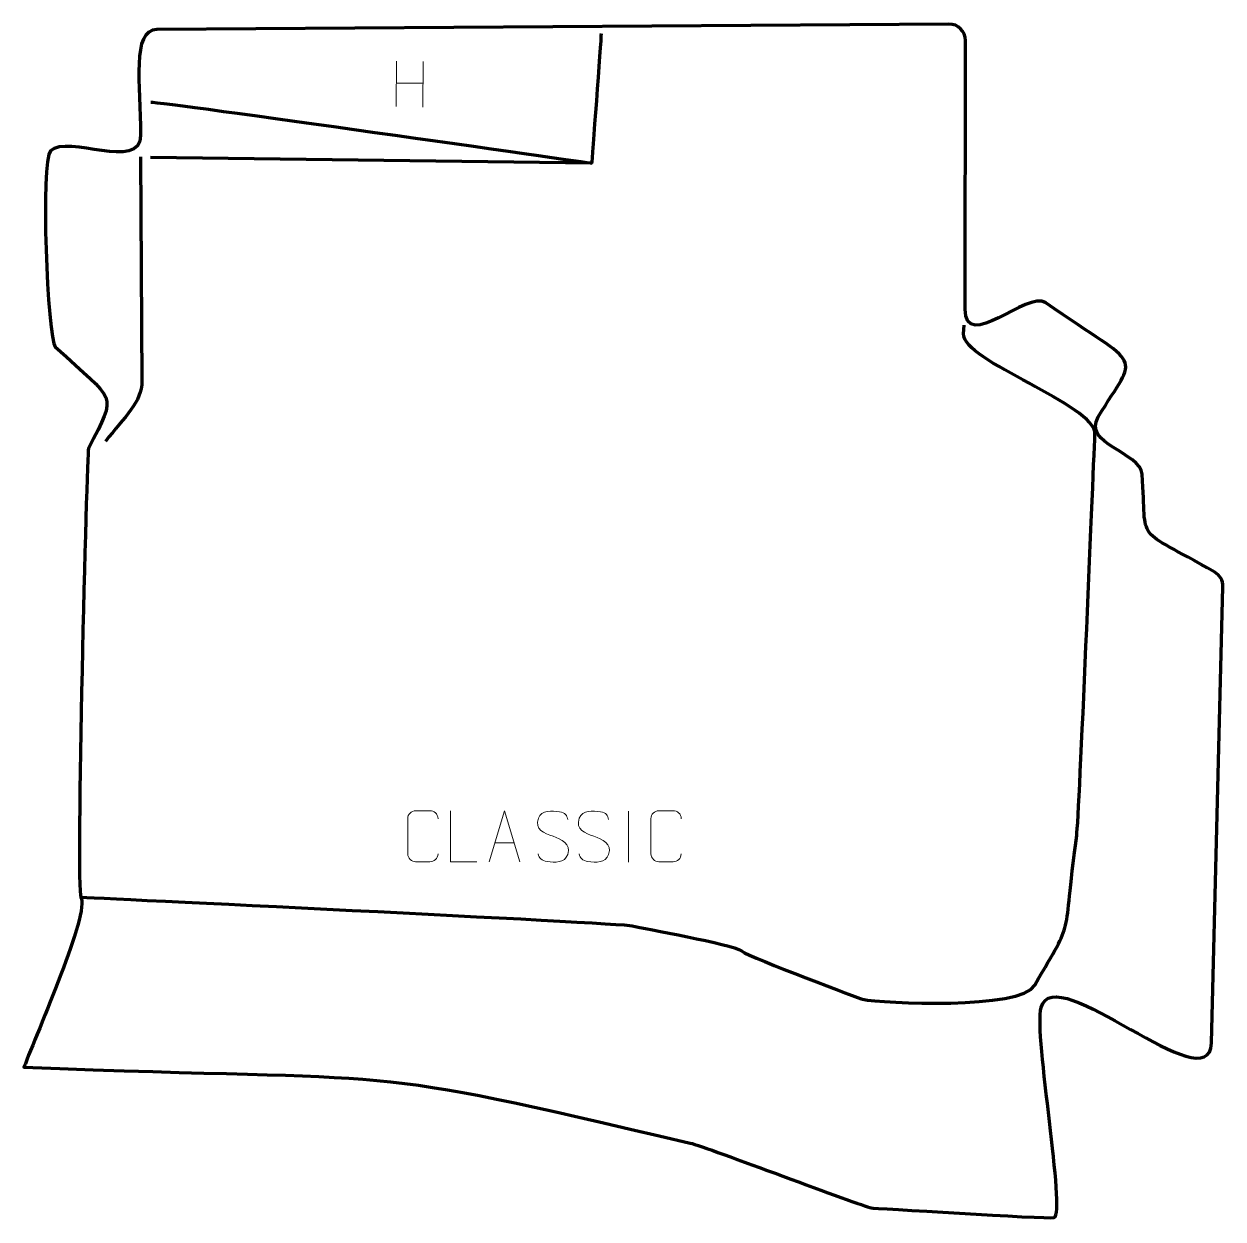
# Model space of a CAD drawing. Header units: millimetres. Extents: x 1241 to 1827, y 48 to 632.
import ezdxf

# ---------------------------------------------------------------- set-up
doc = ezdxf.new("R2010")
doc.units = ezdxf.units.MM
doc.header["$MEASUREMENT"] = 0
doc.layers.add('layer 1', color=7, linetype='Continuous')
doc.layers.add('layer 2', color=7, linetype='Continuous')

msp = doc.modelspace()

# ---------------------------------------------------------------- linework, layer by layer
at = {"layer": 'layer 1', "color": 242, "lineweight": 158}
msp.add_open_spline([(1305.4937, 629.6631), (1305.4937, 629.6631), (1693.0862, 632.4045), (1693.0862, 632.4045), (1693.0862, 632.4045), (1697.5571, 632.4361), (1701.1492, 628.8644), (1701.1428, 624.3933), (1701.1428, 624.3933), (1701.1428, 624.3933), (1700.9548, 492.9317), (1700.9548, 492.9317), (1700.9548, 492.9317), (1700.9235, 471.1814), (1731.4938, 502.2636), (1740.4141, 496.0555), (1740.4141, 496.0555), (1788.7615, 462.4084), (1785.9463, 472.7759), (1766.1305, 440.1968), (1766.1305, 440.1968), (1758.121, 427.0286), (1786.8728, 422.6822), (1787.6116, 412.1289), (1787.6116, 412.1289), (1790.1114, 376.4224), (1782.8695, 387.465), (1823.1147, 364.1981), (1823.1147, 364.1981), (1825.7177, 362.6933), (1827.1839, 360.0762), (1827.1081, 357.0706), (1827.1081, 357.0706), (1827.1081, 357.0706), (1821.4801, 133.8733), (1821.4801, 133.8733), (1821.4801, 133.8733), (1820.7216, 103.7856), (1744.554, 175.8052), (1738.1514, 151.0972), (1738.1514, 151.0972), (1734.6625, 137.6327), (1750.4989, 50.0749), (1744.5474, 48.3412), (1744.5474, 48.3412), (1740.3099, 47.6613), (1654.9689, 53.1155), (1654.9689, 53.1155), (1654.9689, 53.1155), (1650.0015, 54.144), (1574.3593, 82.9476), (1566.5237, 84.7958), (1566.5237, 84.7958), (1397.4416, 124.6769), (1435.383, 114.3214), (1240.5102, 121.9418), (1240.5102, 121.9418), (1246.9823, 139.038), (1272.8454, 197.8872), (1268.3649, 205.1536), (1268.3649, 205.1536), (1265.7058, 209.4662), (1271.2195, 422.9605), (1272.0864, 424.6686), (1272.0864, 424.6686), (1286.4366, 452.942), (1285.6147, 446.6457), (1255.849, 474.486), (1255.849, 474.486), (1251.894, 478.1852), (1248.519, 565.717), (1253.4137, 570.327), (1253.4137, 570.327), (1261.9509, 578.3678), (1297.5374, 560.2907), (1297.541, 577.844), (1297.541, 577.844), (1297.5461, 603.0092), (1292.899, 629.574), (1305.4937, 629.6631)], degree=3, knots=[0, 0, 0, 0, 0.04761905, 0.04761905, 0.04761905, 0.04761905, 0.0952381, 0.0952381, 0.0952381, 0.0952381, 0.14285714, 0.14285714, 0.14285714, 0.14285714, 0.19047619, 0.19047619, 0.19047619, 0.19047619, 0.23809524, 0.23809524, 0.23809524, 0.23809524, 0.28571429, 0.28571429, 0.28571429, 0.28571429, 0.33333333, 0.33333333, 0.33333333, 0.33333333, 0.38095238, 0.38095238, 0.38095238, 0.38095238, 0.42857143, 0.42857143, 0.42857143, 0.42857143, 0.47619048, 0.47619048, 0.47619048, 0.47619048, 0.52380952, 0.52380952, 0.52380952, 0.52380952, 0.57142857, 0.57142857, 0.57142857, 0.57142857, 0.61904762, 0.61904762, 0.61904762, 0.61904762, 0.66666667, 0.66666667, 0.66666667, 0.66666667, 0.71428571, 0.71428571, 0.71428571, 0.71428571, 0.76190476, 0.76190476, 0.76190476, 0.76190476, 0.80952381, 0.80952381, 0.80952381, 0.80952381, 0.85714286, 0.85714286, 0.85714286, 0.85714286, 0.9047619, 0.9047619, 0.9047619, 0.9047619, 1, 1, 1, 1], dxfattribs=at)
at = {"layer": 'layer 2', "color": 187, "lineweight": 158}
for points, knots in [([(1522.882, 627.804), (1522.8628, 624.6291), (1518.2652, 564.3307), (1518.2652, 564.3307), (1518.2652, 564.3307), (1518.2652, 564.3307), (1302.3774, 567.0456), (1302.3774, 567.0456)], [0, 0, 0, 0, 0.33333333, 0.33333333, 0.33333333, 0.33333333, 1, 1, 1, 1]), ([(1297.4409, 567.4281), (1297.4409, 567.4281), (1298.221, 457.6486), (1298.221, 457.6486), (1298.221, 457.6486), (1298.3035, 447.581), (1289.6164, 440.0501), (1280.3719, 428.1813)], [0, 0, 0, 0, 0.33333333, 0.33333333, 0.33333333, 0.33333333, 1, 1, 1, 1]), ([(1268.3649, 205.1536), (1268.3649, 205.1536), (1532.4235, 192.5861), (1538.0594, 191.1409), (1538.0594, 191.1409), (1543.6953, 189.6958), (1586.6908, 182.3805), (1591.6083, 178.8229), (1591.6083, 178.8229), (1596.5258, 175.2654), (1650.7333, 155.1821), (1650.7333, 155.1821), (1650.7333, 155.1821), (1660.4757, 153.1916), (1728.1737, 149.9431), (1735.1388, 162.1183), (1735.1388, 162.1183), (1755.3147, 197.3861), (1748.2469, 180.789), (1755.5962, 235.3376), (1755.5962, 235.3376), (1756.8231, 244.4435), (1763.4533, 407.8971), (1764.5301, 431.6409), (1764.5301, 431.6409), (1765.1872, 446.1292), (1699.3961, 467.3431), (1700.2564, 480.8305), (1700.2564, 480.8305), (1700.2564, 480.8305), (1700.5279, 485.0876), (1700.5279, 485.0876)], [0, 0, 0, 0, 0.11111111, 0.11111111, 0.11111111, 0.11111111, 0.22222222, 0.22222222, 0.22222222, 0.22222222, 0.33333333, 0.33333333, 0.33333333, 0.33333333, 0.44444444, 0.44444444, 0.44444444, 0.44444444, 0.55555556, 0.55555556, 0.55555556, 0.55555556, 0.66666667, 0.66666667, 0.66666667, 0.66666667, 0.77777778, 0.77777778, 0.77777778, 0.77777778, 1, 1, 1, 1])]:
    msp.add_open_spline(points, degree=3, knots=knots, dxfattribs=at)
at = {"layer": 'layer 2', "color": 250, "lineweight": 9}
for points in [[(1422.6997, 614.1669), (1422.6997, 614.1669), (1422.5657, 591.9747), (1422.5657, 591.9747)], [(1435.8151, 614.0877), (1435.8151, 614.0877), (1435.6802, 591.7378), (1435.6802, 591.7378)], [(1422.6529, 603.5246), (1422.6529, 603.5246), (1435.7509, 603.4455), (1435.7509, 603.4455)], [(1536.3478, 247.283), (1536.3478, 247.283), (1536.3478, 222.3089), (1536.3478, 222.3089)], [(1470.9198, 231.7425), (1470.9198, 231.7425), (1480.4155, 231.7425), (1480.4155, 231.7425)]]:
    msp.add_open_spline(points, degree=3, dxfattribs=at)
at = {"layer": 'layer 2', "color": 187, "lineweight": 158}
msp.add_open_spline([(1302.5415, 594.209), (1307.1296, 594.5341), (1518.2652, 564.3307), (1518.2652, 564.3307)], degree=3, dxfattribs=at)
at = {"layer": 'layer 2', "color": 250, "lineweight": 9}
for points, knots in [([(1443.0907, 226.3108), (1442.9509, 223.9874), (1441.2737, 222.5078), (1439.126, 222.497), (1439.126, 222.497), (1436.7941, 222.4974), (1434.4622, 222.4974), (1432.1307, 222.497), (1432.1307, 222.497), (1430.2057, 222.3916), (1428.2336, 224.2761), (1428.2448, 226.2934), (1428.2448, 226.2934), (1428.2452, 232.0635), (1428.2452, 237.8332), (1428.2448, 243.6025), (1428.2448, 243.6025), (1428.249, 245.7406), (1429.9957, 247.4598), (1432.1481, 247.4463), (1432.1481, 247.4463), (1434.4738, 247.4463), (1436.7999, 247.4463), (1439.126, 247.4463), (1439.126, 247.4463), (1441.0726, 247.4818), (1443.064, 245.9903), (1443.0907, 243.5527)], [0, 0, 0, 0, 0.125, 0.125, 0.125, 0.125, 0.25, 0.25, 0.25, 0.25, 0.375, 0.375, 0.375, 0.375, 0.5, 0.5, 0.5, 0.5, 0.625, 0.625, 0.625, 0.625, 0.75, 0.75, 0.75, 0.75, 1, 1, 1, 1]), ([(1462.1422, 222.493), (1462.1422, 222.493), (1449.1931, 222.493), (1449.1931, 222.493), (1449.1931, 222.493), (1449.1931, 222.493), (1449.1931, 247.4466), (1449.1931, 247.4466)], [0, 0, 0, 0, 0.33333333, 0.33333333, 0.33333333, 0.33333333, 1, 1, 1, 1]), ([(1468.1972, 222.4931), (1468.1972, 222.4931), (1475.5682, 247.4466), (1475.5682, 247.4466), (1475.5682, 247.4466), (1475.5682, 247.4466), (1483.1381, 222.4931), (1483.1381, 222.4931)], [0, 0, 0, 0, 0.33333333, 0.33333333, 0.33333333, 0.33333333, 1, 1, 1, 1]), ([(1499.3532, 234.9698), (1495.1049, 236.4402), (1490.1968, 238.236), (1492.2019, 243.7563), (1492.2019, 243.7563), (1493.7054, 247.8962), (1498.919, 247.5077), (1502.5226, 246.9066), (1502.5226, 246.9066), (1505.3832, 246.4294), (1506.2479, 245.2162), (1506.5585, 243.1321)], [0, 0, 0, 0, 0.25, 0.25, 0.25, 0.25, 0.5, 0.5, 0.5, 0.5, 1, 1, 1, 1]), ([(1519.3532, 234.9698), (1515.1049, 236.4402), (1510.1968, 238.236), (1512.2019, 243.7563), (1512.2019, 243.7563), (1513.7054, 247.8962), (1518.919, 247.5077), (1522.5226, 246.9066), (1522.5226, 246.9066), (1525.3832, 246.4294), (1526.2479, 245.2162), (1526.5585, 243.1321)], [0, 0, 0, 0, 0.25, 0.25, 0.25, 0.25, 0.5, 0.5, 0.5, 0.5, 1, 1, 1, 1]), ([(1562.0907, 226.3108), (1561.9509, 223.9874), (1560.2737, 222.5078), (1558.126, 222.497), (1558.126, 222.497), (1555.7941, 222.4974), (1553.4622, 222.4974), (1551.1307, 222.497), (1551.1307, 222.497), (1549.2057, 222.3916), (1547.2336, 224.2761), (1547.2448, 226.2934), (1547.2448, 226.2934), (1547.2452, 232.0635), (1547.2452, 237.8332), (1547.2448, 243.6025), (1547.2448, 243.6025), (1547.249, 245.7406), (1548.9957, 247.4598), (1551.1481, 247.4463), (1551.1481, 247.4463), (1553.4738, 247.4463), (1555.7999, 247.4463), (1558.126, 247.4463), (1558.126, 247.4463), (1560.0726, 247.4818), (1562.064, 245.9903), (1562.0907, 243.5527)], [0, 0, 0, 0, 0.125, 0.125, 0.125, 0.125, 0.25, 0.25, 0.25, 0.25, 0.375, 0.375, 0.375, 0.375, 0.5, 0.5, 0.5, 0.5, 0.625, 0.625, 0.625, 0.625, 0.75, 0.75, 0.75, 0.75, 1, 1, 1, 1]), ([(1499.3532, 234.9697), (1503.3718, 233.323), (1508.4013, 231.4347), (1506.5673, 226.0744), (1506.5673, 226.0744), (1505.1075, 221.808), (1500.1967, 222.0647), (1496.4706, 222.6194), (1496.4706, 222.6194), (1493.7206, 223.0292), (1492.4997, 224.2427), (1492.1217, 226.3549)], [0, 0, 0, 0, 0.25, 0.25, 0.25, 0.25, 0.5, 0.5, 0.5, 0.5, 1, 1, 1, 1]), ([(1519.3532, 234.9697), (1523.3718, 233.323), (1528.4013, 231.4347), (1526.5673, 226.0744), (1526.5673, 226.0744), (1525.1075, 221.808), (1520.1967, 222.0647), (1516.4706, 222.6194), (1516.4706, 222.6194), (1513.7206, 223.0292), (1512.4997, 224.2427), (1512.1217, 226.3549)], [0, 0, 0, 0, 0.25, 0.25, 0.25, 0.25, 0.5, 0.5, 0.5, 0.5, 1, 1, 1, 1])]:
    msp.add_open_spline(points, degree=3, knots=knots, dxfattribs=at)

doc.saveas('drawing.dxf')
